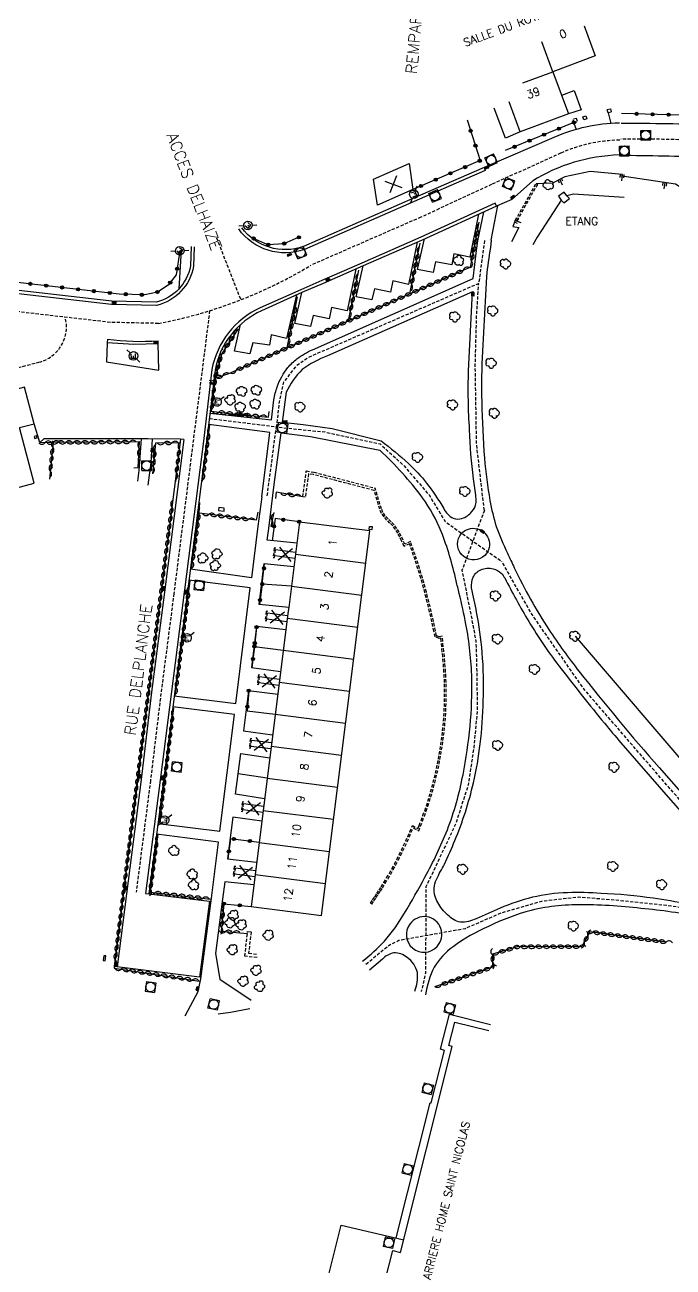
# Model space of a CAD drawing. Header units: millimetres. Extents: x 126000 to 127000, y 153000 to 154000.
# Drawn here: x 126110.8 to 126212, y 153495.6 to 153689.6 of the extents above; entities that cross this region are included whole.
import ezdxf
from ezdxf.enums import TextEntityAlignment as Align

# ---------------------------------------------------------------- set-up
doc = ezdxf.new("R2010")
doc.units = ezdxf.units.MM
doc.linetypes.add('DASHED', pattern=[0.75, 0.5, -0.25])
doc.layers.get('0').update_dxf_attribs({"linetype": 'CONTINUOUS'})
for name, color, linetype in [('W0001', 6, 'DASHED'), ('W0008', 7, 'CONTINUOUS'), ('W0100', 7, 'CONTINUOUS'), ('W0112', 1, 'DASHED'), ('W0211', 2, 'CONTINUOUS'), ('W0300', 7, 'CONTINUOUS'), ('W0302', 3, 'CONTINUOUS'), ('W0310', 3, 'CONTINUOUS'), ('W0322', 7, 'CONTINUOUS'), ('W0330', 7, 'CONTINUOUS'), ('W0334', 7, 'CONTINUOUS'), ('W0400', 7, 'CONTINUOUS'), ('W0420', 7, 'CONTINUOUS'), ('W0471', 7, 'CONTINUOUS'), ('W0984', 7, 'CONTINUOUS'), ('W0989', 7, 'CONTINUOUS'), ('W0991', 7, 'CONTINUOUS'), ('W1102', 7, 'CONTINUOUS')]:
    doc.layers.add(name, color=color, linetype=linetype)
doc.styles.get("Standard").update_dxf_attribs({"font": 'romans.shx', "width": 0.85})

# ---------------------------------------------------------------- blocks, each defined once
blk = doc.blocks.new('t310o')
at = {"color": 0, "linetype": 'Continuous'}
for centre, start, end in [((-0.5, 0.38), 216.8699, 323.1304), ((0.5, -0.37), 36.8699, 143.1303)]:
    blk.add_arc(centre, 0.625, start, end, dxfattribs=at)
blk = doc.blocks.new('t322o')
at = {"color": 0, "linetype": 'Continuous'}
for radius in [0.25, 0.15]:
    blk.add_circle((0, 0), radius, dxfattribs=at)
blk = doc.blocks.new('T420')
for p, q in [((0.75, 0.75), (-0.75, 0.75)), ((-0.75, 0.75), (-0.75, -0.75)), ((0.75, 0.75), (0.75, -0.75)), ((0.75, -0.75), (-0.75, -0.75))]:
    blk.add_line(p, q)
blk.add_ellipse((0, 0), major_axis=(-0.53, 0.53), ratio=1, start_param=3.926991, end_param=10.210176)
blk = doc.blocks.new('t211o')
at = {"color": 0, "linetype": 'Continuous'}
for p, q in [((-0.29, 0.5), (-0.29, 0)), ((0, 1), (0, 0)), ((0.29, 0.5), (0.29, 0))]:
    blk.add_line(p, q, dxfattribs=at)
blk = doc.blocks.new('t991o')
at = {"color": 0, "linetype": 'Continuous'}
for p, q in [((-1, 1), (1, -1)), ((-1, -1), (1, 1))]:
    blk.add_line(p, q, dxfattribs=at)
blk = doc.blocks.new('T300')
for p, q in [((-0.8, 0.51), (-0.86, 0.34)), ((-0.86, 0.34), (-0.86, 0.17)), ((-0.86, 0.17), (-0.74, 0.06)), ((-0.69, 0.63), (-0.8, 0.51)), ((-0.8, -0.06), (-0.74, 0.06)), ((-0.74, 0.06), (-0.69, 0.11)), ((-0.57, 0.69), (-0.69, 0.63)), ((-0.46, 0.69), (-0.57, 0.69)), ((-0.29, 0.63), (-0.46, 0.69)), ((-0.29, 0.63), (-0.17, 0.74)), ((-0.23, 0.57), (-0.29, 0.63)), ((-0.17, 0.74), (-0.06, 0.8)), ((-0.06, 0.8), (0.06, 0.8)), ((0.06, 0.8), (0.23, 0.74)), ((0.23, 0.74), (0.34, 0.63)), ((0.34, 0.63), (0.4, 0.51)), ((0.46, 0.46), (0.34, 0.46)), ((0.4, 0.51), (0.4, 0.46)), ((0.57, 0.4), (0.46, 0.46)), ((0.57, 0.4), (0.69, 0.29)), ((0.69, 0.29), (0.74, 0.17)), ((0.74, 0.06), (0.69, -0.17)), ((0.74, 0.17), (0.74, 0.06)), ((-0.8, -0.17), (-0.8, -0.06)), ((-0.8, -0.23), (-0.8, -0.17)), ((-0.74, -0.34), (-0.8, -0.23)), ((-0.69, -0.4), (-0.74, -0.34)), ((-0.51, -0.46), (-0.69, -0.4)), ((-0.4, -0.46), (-0.51, -0.46)), ((-0.4, -0.46), (-0.34, -0.46)), ((-0.34, -0.46), (-0.34, -0.4)), ((-0.34, -0.51), (-0.34, -0.46)), ((-0.29, -0.63), (-0.34, -0.51)), ((-0.17, -0.74), (-0.29, -0.63)), ((-0.06, -0.8), (-0.17, -0.74)), ((0.06, -0.8), (-0.06, -0.8)), ((0.17, -0.74), (0.06, -0.8)), ((0.23, -0.69), (0.17, -0.74)), ((0.29, -0.46), (0.23, -0.46)), ((0.29, -0.63), (0.23, -0.69)), ((0.46, -0.4), (0.29, -0.46)), ((0.34, -0.51), (0.29, -0.63)), ((0.34, -0.51), (0.34, -0.46)), ((0.57, -0.34), (0.46, -0.4)), ((0.63, -0.29), (0.57, -0.34)), ((0.69, -0.17), (0.63, -0.29))]:
    blk.add_line(p, q)
blk = doc.blocks.new('T400')
for p, q in [((-0.15, 0.3), (0.15, 0.3)), ((-0.15, -0.25), (-0.15, 0.3)), ((-0.15, 0.15), (0.15, 0.15)), ((-0.15, 0), (0.15, 0)), ((0.15, 0.3), (0.15, -0.25)), ((-0.15, -0.15), (0.15, -0.15)), ((-0.15, -0.25), (-0.15, -0.3)), ((-0.15, -0.3), (0.15, -0.3)), ((0.15, -0.3), (0.15, -0.25))]:
    blk.add_line(p, q)
blk = doc.blocks.new('T471')
for p, q in [((-0.333334, 0.333334), (-0.333334, -0.333334)), ((-0.333334, 0.333334), (0.333334, 0.333334)), ((-0.333334, 0), (0, 0)), ((0.500001, 0.500001), (1.000002, 1.000002)), ((-0.500001, -0.500001), (-1.000002, -1.000002)), ((-0.333334, -0.333334), (0.333334, -0.333334))]:
    blk.add_line(p, q)
blk.add_ellipse((0, 0), major_axis=(0.471405, 0.471405), ratio=1, start_param=5.4977871438, end_param=11.780972451)

msp = doc.modelspace()

# ---------------------------------------------------------------- linework, layer by layer
at = {"layer": 'W0001'}
msp.add_line((126140.7, 153656.35), (126144.48, 153646.66), dxfattribs=at)
for points in [[(126203.7, 153671.62, 0.099377), (126194.46, 153669.58), (126183.68, 153664.68), (126172.64, 153659.58), (126155.44, 153652.06, -0.089757), (126131.62, 153642.98), (126124.12, 153643.14), (126098.05, 153646.13), (126072.56, 153648.97), (126058.55, 153650.44), (126042.75, 153651.62), (126025.49, 153652.81), (126013.64, 153653.58), (126000, 153654.48)], [(126203.85, 153671.76, -0.024764), (126230.14, 153670.68, 0.090823)], [(126072.99, 153626.45), (126087.15, 153630.38), (126112.96, 153636.92, 0.419831), (126117.06, 153643.95, 0.534026)]]:
    msp.add_lwpolyline(points, format="xyb", dxfattribs=at)
at = {"layer": 'W0001', "flags": 128}
for points in [[(126182.56, 153655.92), (126181.66, 153649.21), (126155.19, 153637.73), (126153.12, 153636.31), (126151.15, 153633.79), (126150.49, 153630.73), (126150.05, 153626.79), (126139.58, 153628.08)], [(126182.54, 153613.78), (126181.33, 153624.06), (126181.12, 153636.31), (126181.33, 153644.07), (126181.66, 153649.21)], [(126148.63, 153616.07), (126150.05, 153626.79), (126157.6, 153626.03), (126166.24, 153624.17), (126169.96, 153620.78), (126173.9, 153616.18), (126176.41, 153612.03), (126185.27, 153605.79)], [(126182.54, 153613.78), (126179.04, 153604.37), (126180.46, 153597.37), (126181.22, 153593.32), (126181.33, 153589.5), (126181.44, 153582.61), (126180.9, 153576.81), (126180.02, 153570.9), (126178.05, 153564.78), (126173.41, 153554.95), (126173.35, 153541.48), (126172.69, 153538.64)], [(126164.05, 153542.9), (126167.66, 153545.86), (126169.19, 153546.62), (126179.58, 153548.48), (126185.16, 153550.89), (126191.51, 153552.75), (126197.3, 153553.4), (126203.75, 153552.86), (126211.96, 153551.98), (126219.39, 153550.56), (126227.16, 153547.39), (126230, 153546.51), (126229.68, 153549.69), (126211.3, 153570.58), (126198.07, 153585.89), (126189.86, 153597.7), (126185.27, 153605.79)]]:
    msp.add_lwpolyline(points, dxfattribs=at)
at = {"layer": 'W0001'}
msp.add_lwpolyline([(126139.63, 153644.96), (126134.04, 153600.79), (126132.02, 153585.18), (126130.38, 153571.55), (126128.15, 153554.12)], dxfattribs=at)
at = {"layer": 'W0008'}
for points in [[(126203.92, 153674.24, -0.013387), (126218.28, 153673.98, 0.09403), (126223.31, 153674.49, 0.225667), (126226.78, 153676.89), (126227.59, 153683.52)], [(126203.65, 153674.28, 0.099259), (126193.4, 153672.02), (126182.49, 153667.33), (126182.69, 153666.87), (126171.58, 153662.01), (126154.45, 153654.52, -0.335479), (126144.17, 153657.74, -0.371255)], [(126203.6, 153669.29, 0.132324), (126190.04, 153665.21), (126186.81, 153662.36), (126184.45, 153661.29), (126184.24, 153661.74), (126172.62, 153656.47), (126163.41, 153652.41), (126157.14, 153649.68), (126153.85, 153648.25), (126147.54, 153645.42, 0.246341), (126139.98, 153635.77), (126138.66, 153624.56), (126131.91, 153571.61), (126129.62, 153553.94)], [(126203.78, 153669.26, -0.007243), (126217.33, 153668.97, -0.098052), (126222.37, 153668.2, -0.137299), (126225.06, 153665.61, -0.106778), (126225.06, 153661.95, 0.049428), (126223.46, 153636.94, 0.047514), (126225.84, 153624.85, 0.049768), (126231.03, 153612.25, 0.046174), (126239.31, 153599.48, 0.004543), (126243.05, 153595.17, 0.010305)], [(126137.22, 153654.96), (126137.13, 153651.92, -0.296969), (126131.34, 153645.79), (126124.31, 153645.94), (126098.37, 153648.92), (126072.86, 153651.76), (126058.73, 153653.24), (126058.75, 153653.44), (126057.73, 153653.55), (126042.99, 153654.76), (126025.7, 153655.95), (126013.84, 153656.71), (126000, 153657.63)], [(126123.69, 153640.51, 0.048845), (126131.56, 153640.27, 0.048845)]]:
    msp.add_lwpolyline(points, format="xyb", dxfattribs=at)
at = {"layer": 'W0008', "flags": 128}
for points in [[(126139.68, 153628.95), (126149.28, 153627.93), (126149.68, 153631.02, -0.0541), (126150.2, 153633.09, -0.087), (126151.85, 153636.08, -0.0539), (126153.27, 153637.44, -0.0611), (126155.68, 153638.87), (126180.81, 153650.02), (126181.34, 153654.38), (126181.53, 153655.89)], [(126183.59, 153655.96), (126183.49, 153654.85, 0.0079), (126182.86, 153650.3), (126182.23, 153638.67, 0.0186), (126182.14, 153630.71, 0.0163), (126182.57, 153621.94, 0.0236), (126183.42, 153615.3, 0.0349), (126184.41, 153611.26, 0.0288), (126186.15, 153607.09, 0.0036), (126187.22, 153604.81, 0.0328), (126192.62, 153595.14, 0.0196), (126197.32, 153588.65, 0.0152), (126209.87, 153573.59), (126228.38, 153552.5), (126243.49, 153535.33), (126244.71, 153533.91), (126262.31, 153514.51), (126275.02, 153502.12), (126281.82, 153494.81)], [(126166.42, 153624.64, -0.0205), (126170.68, 153621.09, -0.039), (126173.52, 153618.05, -0.0274), (126176.2, 153614.07, 0.1551), (126177.68, 153612.54, 0.1546), (126179.04, 153612.51, 0.1534), (126180.59, 153613.58, 0.1437), (126181.27, 153615, 0.0618), (126181.19, 153616.16), (126180.83, 153618.72, -0.0214), (126180.24, 153626.35, -0.0248), (126180.07, 153635.58), (126180.67, 153647.9), (126158.06, 153637.92, 0.0735), (126154.1, 153635.78, 0.0872), (126151.58, 153632.22)], [(126163.51, 153543.35, 0.0331), (126166.93, 153546.48, 0.0478), (126170.07, 153550.84, 0.015), (126173.26, 153556.49, 0.0292), (126176.77, 153563.87, 0.0438), (126179.21, 153572.47, 0.0258), (126180.3, 153580.07, 0.0302), (126180.59, 153587.56, 0.0393), (126179.67, 153595.98, 0.0129), (126178.61, 153600.8, 0.0012), (126178.14, 153602.75, 0.0383), (126175.8, 153610.49, 0.0543), (126172.9, 153615.74, 0.0448), (126166.23, 153623.16)], [(126178.71, 153609.81, -1.112), (126182.62, 153606.74)], [(126182.62, 153606.74, -0.8777), (126178.71, 153609.81)], [(126219.69, 153551.16, 0.0179), (126208.92, 153553.19, 0.0209), (126200.78, 153553.95, 0.0233), (126195.53, 153554.04, 0.0489), (126190.06, 153553.33, 0.0391), (126184.99, 153551.62, 0.0078), (126181.25, 153549.99, -0.1308), (126178.81, 153549.44, -0.1419), (126176.81, 153550.58, -0.0862), (126175.27, 153552.51, -0.1426), (126174.69, 153554.76, -0.0788), (126175.07, 153556.11, -0.0315), (126176.33, 153558.51, 0.0078), (126177.94, 153562.2, 0.0402), (126180.84, 153571.21, 0.0271), (126181.9, 153577.32, 0.023), (126182.38, 153584.01, 0.0276), (126182.21, 153591.58, 0.0262), (126181.34, 153597.88, 0.0073), (126180.55, 153601.65, -0.1094), (126180.77, 153603.32, -0.1706), (126181.97, 153604.47, -0.1734), (126183.93, 153604.66, -0.1387), (126185.19, 153603.96, -0.0514), (126185.73, 153603.22, 0.0148), (126189.47, 153596.41, 0.0263), (126194.52, 153589.03, 0.0093), (126201.3, 153580.55, 0.0077), (126203.88, 153577.46), (126211.24, 153568.99), (126228.26, 153549.64, -0.2432)], [(126241.76, 153534.33, 0.036), (126234.68, 153541.28, 0.0518), (126226.78, 153546.28, 0.0532), (126217.67, 153549.88, 0.0368), (126208.22, 153551.46, 0.0263), (126198.36, 153552.17, 0.0636), (126189.87, 153551.29, 0.0472), (126183.2, 153548.78, 0.0538), (126177.66, 153545.6, 0.1012), (126174.7, 153542.41, 0.0775), (126173.36, 153538.1)], [(126175.15, 153545.66, 1.0738), (126170.92, 153549.16)], [(126170.92, 153549.16, 0.9635), (126175.15, 153545.66)], [(126171.67, 153538.66, 0.1197), (126172.1, 153541.56, 0.1816), (126170.47, 153543.93, 0.19), (126168.39, 153544.66, 0.1413), (126166.63, 153543.69), (126164.61, 153541.94)]]:
    msp.add_lwpolyline(points, format="xyb", dxfattribs=at)
msp.add_lwpolyline([(126147.78, 153615.89), (126149.03, 153625.95), (126139.48, 153627.21)], dxfattribs=at)
at = {"layer": 'W0008'}
for points in [[(126135.59, 153624.84), (126132.57, 153600.99), (126130.54, 153585.36), (126128.91, 153571.74), (126126.62, 153553.87), (126125.19, 153542.48)], [(126158.11, 153493.77), (126160.19, 153502.13), (126169.95, 153499.83)]]:
    msp.add_lwpolyline(points, dxfattribs=at)
at = {"layer": 'W0100'}
for points in [[(126198.12, 153689.45), (126199.86, 153684.76), (126193.25, 153682.3), (126191.51, 153686.99)], [(126188.56, 153680.56), (126193.25, 153682.3), (126195.7, 153675.7), (126188.14, 153672.89), (126186.4, 153677.58)], [(126152.94, 153606.26), (126149.8, 153606.66)], [(126153.06, 153607.2), (126149.92, 153607.61)], [(126151.69, 153596.38), (126148.55, 153596.78)], [(126151.81, 153597.32), (126148.67, 153597.73)], [(126150.44, 153586.42), (126147.31, 153586.83)], [(126150.56, 153587.37), (126147.43, 153587.78)], [(126149.31, 153577.45), (126146.18, 153577.85)], [(126149.19, 153576.5), (126146.06, 153576.9)], [(126148.07, 153567.54), (126144.94, 153567.95)], [(126147.95, 153566.6), (126144.81, 153567)], [(126146.8, 153557.46), (126143.67, 153557.86)], [(126146.68, 153556.51), (126143.55, 153556.92)], [(126215.59, 153468.55), (126212.33, 153464.76), (126204.21, 153471.75), (126176.46, 153478.72), (126176.26, 153477.95), (126165.18, 153480.73), (126168.33, 153493.37), (126167.11, 153493.67), (126168.24, 153498.16), (126169.45, 153497.86), (126177.49, 153530.04), (126177.01, 153530.16), (126177.93, 153533.83), (126183.26, 153532.5)]]:
    msp.add_lwpolyline(points, dxfattribs=at)
for points in [[(126170.8, 153667.97), (126171.39, 153663.9), (126165.83, 153661.44), (126165.23, 153665.51)], [(126091.37, 153612.46), (126112.23, 153618.03), (126109.92, 153626.7), (126112.2, 153627.31), (126110.68, 153633.01), (126085.24, 153626.21), (126086.77, 153620.51), (126089.06, 153621.12)], [(126164.65, 153610.56), (126153.66, 153611.95), (126151.98, 153598.59), (126151.9, 153598.02), (126146.1, 153551.89), (126157.09, 153550.5)]]:
    msp.add_lwpolyline(points, close=True, dxfattribs=at)
at = {"layer": 'W0112'}
for p, q in [((126166.21, 153613.94), (126165.34, 153616.88)), ((126166.45, 153614.01), (126165.49, 153617.25)), ((126166.49, 153613.31), (126166.21, 153613.94)), ((126166.7, 153613.43), (126166.45, 153614.01)), ((126166.88, 153612.76), (126166.49, 153613.31)), ((126167.07, 153612.92), (126166.7, 153613.43)), ((126167.33, 153612.27), (126166.88, 153612.76)), ((126167.51, 153612.44), (126167.07, 153612.92)), ((126167.8, 153611.8), (126167.33, 153612.27)), ((126167.98, 153611.98), (126167.51, 153612.44)), ((126168.43, 153611.5), (126167.98, 153611.98)), ((126168.24, 153611.34), (126167.8, 153611.8)), ((126168.65, 153610.8), (126168.24, 153611.34)), ((126168.85, 153610.95), (126168.43, 153611.5)), ((126169.01, 153610.23), (126168.65, 153610.8)), ((126169.22, 153610.36), (126168.85, 153610.95)), ((126169.32, 153609.63), (126169.01, 153610.23)), ((126169.55, 153609.75), (126169.22, 153610.36)), ((126169.61, 153609.01), (126169.32, 153609.63)), ((126169.84, 153609.11), (126169.55, 153609.75)), ((126170, 153608.14), (126169.61, 153609.01)), ((126170.12, 153608.48), (126169.84, 153609.11)), ((126170.84, 153608.55), (126170, 153608.14)), ((126170.99, 153608.9), (126170.12, 153608.48)), ((126170.99, 153608.13), (126170.84, 153608.55)), ((126171.23, 153608.21), (126170.99, 153608.9)), ((126171.24, 153607.43), (126170.99, 153608.13)), ((126171.47, 153607.52), (126171.23, 153608.21)), ((126171.48, 153606.74), (126171.24, 153607.43)), ((126171.71, 153606.82), (126171.47, 153607.52)), ((126171.71, 153606.05), (126171.48, 153606.74)), ((126171.95, 153606.13), (126171.71, 153606.82)), ((126171.94, 153605.36), (126171.71, 153606.05)), ((126172.17, 153604.66), (126171.94, 153605.36)), ((126172.18, 153605.44), (126171.95, 153606.13)), ((126172.4, 153603.92), (126172.17, 153604.66)), ((126172.41, 153604.74), (126172.18, 153605.44)), ((126172.64, 153603.99), (126172.41, 153604.74)), ((126172.62, 153603.17), (126172.4, 153603.92)), ((126172.84, 153602.43), (126172.62, 153603.17)), ((126172.86, 153603.24), (126172.64, 153603.99)), ((126173.04, 153601.67), (126172.84, 153602.43)), ((126173.08, 153602.49), (126172.86, 153603.24)), ((126173.29, 153601.74), (126173.08, 153602.49)), ((126173.25, 153600.92), (126173.04, 153601.67)), ((126173.44, 153600.17), (126173.25, 153600.92)), ((126173.49, 153600.98), (126173.29, 153601.74)), ((126173.68, 153600.23), (126173.49, 153600.98)), ((126173.63, 153599.41), (126173.44, 153600.17)), ((126173.81, 153598.65), (126173.63, 153599.41)), ((126173.87, 153599.47), (126173.68, 153600.23)), ((126173.99, 153597.9), (126173.81, 153598.65)), ((126174.06, 153598.71), (126173.87, 153599.47)), ((126174.23, 153597.96), (126174.06, 153598.71)), ((126174.17, 153597.15), (126173.99, 153597.9)), ((126174.34, 153596.4), (126174.17, 153597.15)), ((126174.41, 153597.21), (126174.23, 153597.96)), ((126174.58, 153596.45), (126174.41, 153597.21)), ((126174.75, 153595.7), (126174.58, 153596.45)), ((126174.5, 153595.65), (126174.34, 153596.4)), ((126174.67, 153594.89), (126174.5, 153595.65)), ((126174.87, 153594.01), (126174.67, 153594.89)), ((126174.92, 153594.95), (126174.75, 153595.7)), ((126175.08, 153594.19), (126174.92, 153594.95)), ((126175.48, 153593.77), (126174.87, 153594.01)), ((126175.5, 153594.03), (126175.08, 153594.19)), ((126175.73, 153593.82), (126175.48, 153593.77)), ((126175.95, 153594.13), (126175.5, 153594.03)), ((126175.79, 153593.3), (126175.73, 153593.82)), ((126175.88, 153592.5), (126175.79, 153593.3)), ((126176.04, 153593.33), (126175.95, 153594.13)), ((126176.12, 153592.53), (126176.04, 153593.33)), ((126175.96, 153591.7), (126175.88, 153592.5)), ((126176.04, 153590.9), (126175.96, 153591.7)), ((126176.11, 153590.1), (126176.04, 153590.9)), ((126176.21, 153591.73), (126176.12, 153592.53)), ((126176.29, 153590.93), (126176.21, 153591.73)), ((126176.36, 153590.13), (126176.29, 153590.93)), ((126176.18, 153589.31), (126176.11, 153590.1)), ((126176.23, 153588.51), (126176.18, 153589.31)), ((126176.43, 153589.33), (126176.36, 153590.13)), ((126176.48, 153588.52), (126176.43, 153589.33)), ((126176.28, 153587.71), (126176.23, 153588.51)), ((126176.31, 153586.91), (126176.28, 153587.71)), ((126176.34, 153586.16), (126176.31, 153586.91)), ((126176.53, 153587.72), (126176.48, 153588.52)), ((126176.56, 153586.92), (126176.53, 153587.72)), ((126176.59, 153586.16), (126176.56, 153586.92)), ((126176.34, 153585.4), (126176.34, 153586.16)), ((126176.34, 153584.64), (126176.34, 153585.4)), ((126176.59, 153585.4), (126176.59, 153586.16)), ((126176.59, 153584.64), (126176.59, 153585.4)), ((126176.27, 153582.37), (126176.3, 153583.13)), ((126176.3, 153583.13), (126176.33, 153583.88)), ((126176.33, 153583.88), (126176.34, 153584.64)), ((126176.52, 153582.36), (126176.55, 153583.12)), ((126176.55, 153583.12), (126176.58, 153583.88)), ((126176.58, 153583.88), (126176.59, 153584.64)), ((126176.16, 153580.86), (126176.22, 153581.61)), ((126176.22, 153581.61), (126176.27, 153582.37)), ((126176.41, 153580.84), (126176.47, 153581.6)), ((126176.47, 153581.6), (126176.52, 153582.36)), ((126175.93, 153578.62), (126176.02, 153579.36)), ((126176.02, 153579.36), (126176.1, 153580.1)), ((126176.1, 153580.1), (126176.16, 153580.86)), ((126176.18, 153578.59), (126176.27, 153579.33)), ((126176.27, 153579.33), (126176.35, 153580.08)), ((126176.35, 153580.08), (126176.41, 153580.84)), ((126175.62, 153576.4), (126175.73, 153577.13)), ((126175.73, 153577.13), (126175.84, 153577.87)), ((126175.84, 153577.87), (126175.93, 153578.62)), ((126175.86, 153576.36), (126175.98, 153577.1)), ((126175.98, 153577.1), (126176.08, 153577.84)), ((126176.08, 153577.84), (126176.18, 153578.59)), ((126175.36, 153574.92), (126175.49, 153575.66)), ((126175.49, 153575.66), (126175.62, 153576.4)), ((126175.6, 153574.88), (126175.74, 153575.62)), ((126175.74, 153575.62), (126175.86, 153576.36)), ((126174.9, 153572.72), (126175.06, 153573.46)), ((126175.06, 153573.46), (126175.21, 153574.19)), ((126175.14, 153572.66), (126175.31, 153573.4)), ((126175.21, 153574.19), (126175.36, 153574.92)), ((126175.31, 153573.4), (126175.46, 153574.14)), ((126175.46, 153574.14), (126175.6, 153574.88)), ((126174.35, 153570.52), (126174.54, 153571.25)), ((126174.54, 153571.25), (126174.73, 153571.98)), ((126174.73, 153571.98), (126174.9, 153572.72)), ((126174.79, 153571.19), (126174.97, 153571.93)), ((126174.97, 153571.93), (126175.14, 153572.66)), ((126173.94, 153569.07), (126174.15, 153569.8)), ((126174.15, 153569.8), (126174.35, 153570.52)), ((126174.18, 153569), (126174.39, 153569.73)), ((126174.39, 153569.73), (126174.59, 153570.46)), ((126174.59, 153570.46), (126174.79, 153571.19)), ((126173.22, 153566.86), (126173.48, 153567.64)), ((126173.45, 153566.78), (126173.72, 153567.56)), ((126173.48, 153567.64), (126173.72, 153568.35)), ((126173.72, 153568.35), (126173.94, 153569.07)), ((126173.72, 153567.56), (126173.95, 153568.28)), ((126173.95, 153568.28), (126174.18, 153569)), ((126172.65, 153565.32), (126172.94, 153566.09)), ((126172.89, 153565.23), (126173.17, 153566)), ((126172.94, 153566.09), (126173.22, 153566.86)), ((126173.17, 153566), (126173.45, 153566.78)), ((126170.57, 153562.85), (126170.89, 153563.58)), ((126170.8, 153562.75), (126171.12, 153563.48)), ((126170.89, 153563.58), (126171.32, 153564.57)), ((126171.12, 153563.48), (126171.44, 153564.2)), ((126171.32, 153564.57), (126172.17, 153564.06)), ((126171.44, 153564.2), (126172.3, 153563.69)), ((126172.17, 153564.06), (126172.36, 153564.55)), ((126172.3, 153563.69), (126172.59, 153564.46)), ((126172.36, 153564.55), (126172.65, 153565.32)), ((126172.59, 153564.46), (126172.89, 153565.23)), ((126169.92, 153561.41), (126170.25, 153562.13)), ((126170.15, 153561.3), (126170.48, 153562.02)), ((126170.25, 153562.13), (126170.57, 153562.85)), ((126170.48, 153562.02), (126170.8, 153562.75)), ((126168.87, 153559.24), (126169.24, 153559.98)), ((126169.09, 153559.13), (126169.46, 153559.87)), ((126169.24, 153559.98), (126169.58, 153560.69)), ((126169.46, 153559.87), (126169.81, 153560.58)), ((126169.58, 153560.69), (126169.92, 153561.41)), ((126169.81, 153560.58), (126170.15, 153561.3)), ((126167.7, 153557.07), (126168.1, 153557.79)), ((126167.91, 153556.94), (126168.32, 153557.66)), ((126168.1, 153557.79), (126168.49, 153558.51)), ((126168.32, 153557.66), (126168.71, 153558.39)), ((126168.49, 153558.51), (126168.87, 153559.24)), ((126168.71, 153558.39), (126169.09, 153559.13)), ((126166.86, 153555.65), (126167.28, 153556.36)), ((126167.07, 153555.52), (126167.5, 153556.23)), ((126167.28, 153556.36), (126167.7, 153557.07)), ((126167.5, 153556.23), (126167.91, 153556.94)), ((126165.43, 153553.43), (126165.76, 153553.93)), ((126165.63, 153553.29), (126165.97, 153553.8)), ((126165.76, 153553.93), (126166.09, 153554.44)), ((126165.97, 153553.8), (126166.3, 153554.31)), ((126166.09, 153554.44), (126166.42, 153554.95)), ((126166.3, 153554.31), (126166.63, 153554.82)), ((126166.42, 153554.95), (126166.86, 153555.65)), ((126166.63, 153554.82), (126167.07, 153555.52)), ((126164.75, 153552.42), (126165.09, 153552.92)), ((126164.96, 153552.28), (126164.75, 153552.42)), ((126164.96, 153552.28), (126165.3, 153552.79)), ((126165.09, 153552.92), (126165.43, 153553.43)), ((126165.3, 153552.79), (126165.63, 153553.29))]:
    msp.add_line(p, q, dxfattribs=at)
for points in [[(126201.72, 153676.37), (126202.24, 153676.5), (126202.37, 153675.99), (126201.86, 153675.85)], [(126196.52, 153674.36), (126197.07, 153674.51), (126196.93, 153675), (126196.38, 153674.84)], [(126197.94, 153675.27), (126198.42, 153675.4), (126198.55, 153674.92), (126198.07, 153674.79)], [(126187.38, 153659.07), (126190.62, 153664.8), (126190.82, 153664.69), (126187.58, 153658.96)], [(126112.34, 153624.99), (126112.66, 153625.09), (126112.57, 153625.41), (126112.24, 153625.31)], [(126149.76, 153606.41), (126149.95, 153607.86), (126149.73, 153607.89), (126149.54, 153606.43)], [(126148.51, 153596.52), (126148.7, 153597.98), (126148.48, 153598.01), (126148.29, 153596.55)], [(126147.27, 153586.57), (126147.47, 153588.03), (126147.24, 153588.06), (126147.05, 153586.6)], [(126146.02, 153576.65), (126146.21, 153578.11), (126145.99, 153578.14), (126145.8, 153576.68)], [(126144.78, 153566.74), (126144.97, 153568.2), (126144.74, 153568.23), (126144.55, 153566.77)], [(126143.51, 153556.66), (126143.7, 153558.12), (126143.48, 153558.15), (126143.29, 153556.69)]]:
    msp.add_lwpolyline(points, close=True, dxfattribs=at)
for points in [[(126165.34, 153616.88), (126155.84, 153619.36), (126155.07, 153619.48), (126154.57, 153615.85), (126154.18, 153615.9), (126154.73, 153619.93), (126155.92, 153619.75), (126165.49, 153617.25)], [(126153.66, 153611.95), (126153.64, 153611.55)], [(126147.04, 153543.91), (126145.12, 153544.13), (126145.56, 153547.99), (126146.1, 153547.93), (126145.72, 153544.61), (126147.1, 153544.45)]]:
    msp.add_lwpolyline(points, dxfattribs=at)
at = {"layer": 'W0211'}
for points in [[(126204.1, 153666.26), (126199.09, 153666.73), (126195.1, 153665.9), (126193.17, 153664.91), (126190.62, 153664.8)], [(126245.49, 153589.11), (126242.83, 153592.42), (126237.19, 153598.89), (126232.4, 153605.57), (126228.57, 153612.08), (126224.97, 153620.62), (126223.03, 153626.89), (126221.68, 153633.71), (126220.86, 153646.37), (126220.15, 153654.42), (126218.55, 153660.67), (126212.41, 153664.72), (126203.69, 153666.02)], [(126204.39, 153662.64), (126196.49, 153663.15), (126195.44, 153662.92)], [(126194.53, 153662.24), (126190.78, 153656.46), (126190.11, 153655.28)], [(126187.38, 153659.07), (126186.99, 153658.13), (126187.92, 153657.94), (126186.77, 153655.74)]]:
    msp.add_lwpolyline(points, dxfattribs=at)
at = {"layer": 'W0302'}
msp.add_line((126196.72, 153594.1), (126238.53, 153545.29), dxfattribs=at)
at = {"layer": 'W0310'}
msp.add_line((126115.17, 153624.38), (126114.6, 153618.66), dxfattribs=at)
for points in [[(126140.5, 153634.43), (126142.65, 153635.16), (126179.59, 153651.44), (126180.37, 153651.77), (126181.73, 153658.82)], [(126170.89, 153647.6), (126172.51, 153655.54)], [(126161.32, 153643.39), (126162.94, 153651.31)], [(126151.74, 153639.16), (126153.37, 153647.15)], [(126144.1, 153642.15), (126141.49, 153638.2), (126140.5, 153634.43), (126139.89, 153629.25), (126145.22, 153628.61)], [(126143.81, 153628.81), (126148.81, 153628.33), (126148.91, 153629.22)], [(126138.52, 153618.32), (126139.68, 153627.15)], [(126115.17, 153624.38), (126113.21, 153624.34)], [(126127.78, 153620.41), (126128.48, 153620.47), (126128.67, 153624.48), (126115.17, 153624.38)], [(126134.96, 153624.34), (126131.19, 153624.28), (126130.7, 153619.46)], [(126135.02, 153624.59), (126134.28, 153618.21)], [(126154.18, 153615.9), (126150.02, 153616.61), (126149.93, 153615.65)], [(126133.87, 153615.54), (126128.42, 153572.44), (126124.7, 153542.26), (126138, 153540.25)], [(126147.16, 153613.51), (126146.89, 153612.23), (126138, 153613.34), (126138.1, 153614.98)], [(126136.81, 153604.56), (126138, 153613.34)], [(126149.63, 153613.42), (126149.21, 153611.33)], [(126134.25, 153584.83), (126136.57, 153602.76)], [(126133.99, 153582.91), (126131.76, 153564.94)], [(126131.53, 153563.18), (126130.31, 153554.12), (126139.74, 153553.05)], [(126141.86, 153552.33), (126141.41, 153548.05), (126145.52, 153547.67)]]:
    msp.add_lwpolyline(points, dxfattribs=at)
at = {"layer": 'W0310', "flags": 128}
msp.add_lwpolyline([(126211.01, 153546.33), (126199.04, 153547.94), (126197.78, 153545.64), (126187.68, 153545.59), (126183.8, 153544.44), (126183.84, 153542.4), (126174.73, 153539.33)], dxfattribs=at)
at = {"layer": 'W0322'}
for points in [[(126226, 153683.71), (126225.76, 153681.45), (126225.38, 153679.41), (126224.35, 153677.6), (126222.66, 153676.43), (126220.72, 153675.59), (126218.8, 153675.38), (126203.96, 153675.79)], [(126179.87, 153674.79), (126181.89, 153668.42), (126171.39, 153663.9)], [(126196.52, 153674.36), (126185.78, 153669.97)], [(126153.58, 153656.43), (126151.21, 153655.41), (126148.7, 153655.28), (126146.36, 153656.31)], [(126134.99, 153654.34), (126134.4, 153650.56), (126133.16, 153648.95), (126131.46, 153647.88), (126129.49, 153647.44), (126127.52, 153647.51), (126125.49, 153647.57), (126074.22, 153653.45)], [(126153.62, 153612), (126149.86, 153612.48), (126149.38, 153609.02)], [(126147.85, 153602.26), (126148.2, 153605.45)], [(126147.82, 153602.26), (126147.4, 153599.09)], [(126146.96, 153595.53), (126146.62, 153592.52), (126146.23, 153589.21)], [(126146.62, 153592.52), (126151.13, 153591.94)], [(126145.73, 153585.6), (126145.47, 153582.48)], [(126147.36, 153561.91), (126142.91, 153562.47), (126142.48, 153559.32)], [(126141.86, 153552.33), (126146.1, 153551.89)]]:
    msp.add_lwpolyline(points, dxfattribs=at)
at = {"layer": 'W0330'}
for points in [[(126152.4, 153601.94), (126147.85, 153602.26)], [(126145.47, 153582.48), (126149.88, 153581.93)], [(126148.62, 153571.92), (126144.09, 153572.63)]]:
    msp.add_lwpolyline(points, dxfattribs=at)
at = {"layer": 'W0334'}
for p, q in [((126123.69, 153640.51), (126123.64, 153639.93)), ((126131.59, 153639.79), (126131.56, 153640.27))]:
    msp.add_line(p, q, dxfattribs=at)
for points in [[(126194.62, 153678.62), (126196.59, 153679.36), (126197.69, 153676.35), (126195.7, 153675.7)], [(126188.14, 153672.89), (126185.82, 153671.9), (126184.08, 153676.59)], [(126196.53, 153674.27), (126196.89, 153673.27)], [(126201.86, 153675.85), (126202.32, 153674.22)], [(126183.59, 153655.96), (126184.67, 153661.39)], [(126181.65, 153660.02), (126180.25, 153653.32), (126177.79, 153653.86), (126177.46, 153652.11), (126174.93, 153652.61), (126174.53, 153650.91), (126172.1, 153651.38), (126173.18, 153656.17)], [(126181.53, 153655.89), (126182.45, 153660.38)], [(126172.05, 153655.67), (126170.68, 153649.08), (126168.22, 153649.63), (126167.89, 153647.88), (126165.36, 153648.38), (126164.96, 153646.68), (126162.53, 153647.14), (126163.61, 153651.95)], [(126135.17, 153654.4), (126134.82, 153648.38)], [(126162.48, 153651.46), (126161.11, 153644.93), (126158.65, 153645.47), (126158.32, 153643.72), (126155.8, 153644.22), (126155.39, 153642.52), (126152.96, 153642.98), (126154.05, 153647.79)], [(126153.22, 153647.42), (126151.64, 153640.63), (126149.22, 153641.19), (126148.99, 153639.56), (126146.39, 153639.93), (126145.88, 153638.21), (126143.49, 153638.66), (126144.43, 153642.79)], [(126131.59, 153639.79), (126127.77, 153639.66), (126123.64, 153639.93), (126123.49, 153637), (126131.71, 153635.66), (126131.59, 153639.79)], [(126151.58, 153632.22), (126150.98, 153627.57), (126154.26, 153627.21), (126158.78, 153626.55), (126166.42, 153624.64)], [(126135.09, 153624.9), (126129.95, 153624.96), (126120.33, 153624.96), (126113.72, 153624.93), (126113.08, 153624.39), (126112.2, 153627.31)], [(126153.24, 153608.64), (126148.63, 153609.1), (126148.86, 153610.94), (126149.71, 153617.84), (126150.79, 153625.88), (126155.4, 153625.34), (126166.23, 153623.16)], [(126135.59, 153624.84), (126135.09, 153624.9), (126132.07, 153601.05), (126130.05, 153585.42), (126128.41, 153571.8), (126126.12, 153553.93), (126124.69, 153542.54)], [(126128.95, 153624.96), (126128.55, 153619.99), (126128.36, 153618.33)], [(126130.66, 153624.95), (126130.42, 153621.19), (126129.97, 153617.7)], [(126147.78, 153615.89), (126147.18, 153611.32), (126146.17, 153603.23), (126136.62, 153604.59)], [(126151.99, 153598.58), (126147.38, 153599.09), (126148.17, 153605.46), (126152.79, 153605.01)], [(126134.1, 153584.81), (126143.72, 153583.59), (126145.98, 153601.65), (126136.4, 153602.85)], [(126151.53, 153595.1), (126146.95, 153595.61), (126146.15, 153589.22), (126150.72, 153588.62)], [(126150.26, 153585), (126145.7, 153585.6), (126144.93, 153579.35), (126149.47, 153578.72)], [(126131.54, 153564.84), (126141.23, 153563.65), (126143.51, 153581.88), (126133.88, 153583.11)], [(126148.22, 153568.71), (126143.69, 153569.44), (126144.49, 153575.82), (126149.02, 153575.12)], [(126147.78, 153565.23), (126143.25, 153565.83), (126142.44, 153559.32), (126146.97, 153558.81)], [(126135.79, 153534.8), (126137.84, 153538.64), (126138.26, 153540.59), (126139.93, 153553.17), (126141.02, 153561.94), (126131.33, 153563.2)], [(126146.53, 153555.26), (126141.99, 153555.77), (126141.66, 153553.05), (126140.54, 153544.54), (126141.23, 153540.55), (126146.1, 153537.24)], [(126129.62, 153553.94), (126130.15, 153553.87), (126139.63, 153552.71), (126138.06, 153540.83), (126124.69, 153542.54)], [(126145.93, 153535.9), (126142.86, 153535.36), (126140.94, 153535.05)], [(126168.74, 153500.12), (126174.08, 153521.24), (126174.25, 153521.2), (126176.31, 153529.42), (126175.69, 153529.6), (126177.11, 153535.08), (126183.51, 153533.48)]]:
    msp.add_lwpolyline(points, dxfattribs=at)
for points in [[(126182.49, 153667.33), (126171.38, 153662.47), (126154.27, 153654.99, -0.330433), (126144.66, 153657.92)], [(126184.45, 153661.29), (126172.83, 153656.01), (126163.61, 153651.95), (126157.34, 153649.22), (126154.05, 153647.79), (126147.75, 153644.96, 0.246004), (126140.47, 153635.69), (126139.16, 153624.5), (126132.41, 153571.54), (126130.12, 153553.87)], [(126136.72, 153654.98), (126136.63, 153651.97, -0.293189), (126131.29, 153646.29), (126124.34, 153646.44), (126098.42, 153649.41), (126072.92, 153652.25), (126057.76, 153653.85), (126043.01, 153655.06), (126025.72, 153656.25), (126013.86, 153657.01), (126000, 153657.93)]]:
    msp.add_lwpolyline(points, format="xyb", dxfattribs=at)
for points in [[(126195.85, 153662.48), (126195.44, 153662.92), (126195, 153663.49), (126194.1, 153662.85), (126194.53, 153662.24), (126194.95, 153661.8)], [(126141.92, 153614.13), (126141.05, 153614.23), (126141.01, 153613.74), (126141.87, 153613.64)], [(126164.55, 153610.77), (126164.6, 153611.28), (126165.03, 153611.24), (126164.99, 153610.74)], [(126123.29, 153543.42), (126123.39, 153544.17), (126123.1, 153544.19), (126122.99, 153543.44)]]:
    msp.add_lwpolyline(points, close=True, dxfattribs=at)
at = {"layer": 'W1102'}
for p, q in [((126153.03, 153606.95), (126164.02, 153605.55)), ((126152.4, 153601.94), (126163.39, 153600.55)), ((126151.76, 153596.94), (126162.76, 153595.54)), ((126151.13, 153591.94), (126162.13, 153590.54)), ((126150.51, 153586.93), (126161.5, 153585.54)), ((126149.88, 153581.93), (126160.87, 153580.53)), ((126149.25, 153576.92), (126160.24, 153575.53)), ((126148.62, 153571.92), (126159.61, 153570.52)), ((126147.99, 153566.91), (126158.98, 153565.52)), ((126147.36, 153561.91), (126158.35, 153560.51)), ((126146.73, 153556.9), (126157.72, 153555.51))]:
    msp.add_line(p, q, dxfattribs=at)

# ---------------------------------------------------------------- block references
at = {"layer": 'W0211'}
for p, rotation in [((126194.31, 153665.49), 207.2482211458), ((126204.1, 153666.26), 174.720282600879), ((126210.78, 153664.97), 171.551491911389), ((126187.38, 153659.07), 247.621090709717)]:
    msp.add_blockref('t211o', p, dxfattribs=dict(at, rotation=rotation))
at = {"layer": 'W0300'}
for p, rotation in [((126192.47, 153664.67), 185.69900292308), ((126178.46, 153652.85), 168.771108178697), ((126144.71, 153632.35), 18.6369776749512), ((126147.01, 153632.53), 18.6369776749512), ((126142.81, 153630.97), 263.304470215305), ((126144.48, 153629.88), 18.6369776749512), ((126146.83, 153630.36), 18.6369776749512), ((126157.99, 153616.44), 262.137792950846), ((126138.58, 153606.39), 82.64016893582652), ((126140.79, 153607.03), 82.64016893582652), ((126140.52, 153605.22), 82.64016893582652), ((126133.99, 153560.65), 173.018173164745), ((126136.86, 153556.99), 173.018173164745), ((126137.07, 153555.3), 173.018173164745), ((126142.79, 153549.29), 262.838522781862), ((126143.29, 153550.46), 262.838522781862), ((126144.55, 153548.97), 262.838522781862), ((126148.76, 153547.36), 262.838522781862), ((126143.14, 153545.09), 262.838522781862), ((126146.85, 153541.87), 262.536297412147), ((126144.84, 153540.16), 262.838522781862), ((126147.41, 153539.34), 279.818147230813)]:
    msp.add_blockref('T300', p, dxfattribs=dict(at, rotation=rotation))
for p in [(126185.89, 153652.25), (126183.88, 153644.93), (126177.96, 153643.99), (126183.63, 153636.75), (126153.78, 153629.9), (126177.61, 153630.23), (126184.13, 153628.93), (126172.13, 153622.04), (126179.53, 153616.72), (126184.3, 153600.39), (126196.72, 153594.1), (126184.64, 153593.66), (126190.41, 153588.92), (126184.65, 153577.05), (126202.83, 153573.63), (126179.18, 153557.71), (126202.63, 153558.14), (126210.28, 153555.29), (126196.48, 153548.82)]:
    msp.add_blockref('T300', p, dxfattribs=at)
at = {"layer": 'W0310'}
for p, rotation in [((126181.5, 153657.59), 259.067999445842), ((126181.26, 153656.36), 259.067999445842), ((126172.19, 153653.95), 78.42703985702991), ((126180.78, 153653.91), 259.067999445842), ((126181.02, 153655.13), 259.067999445842), ((126171.94, 153652.73), 78.42703985702991), ((126180.55, 153652.68), 259.067999445842), ((126171.43, 153650.28), 78.42703985702991), ((126171.68, 153651.5), 78.42703985702991), ((126176.96, 153650.28), 203.7846809261522), ((126178.11, 153650.79), 203.7846809261522), ((126179.25, 153651.29), 203.7846809261522), ((126162.36, 153648.49), 78.42703985702991), ((126162.61, 153649.71), 78.42703985702991), ((126171.18, 153649.05), 78.42703985702991), ((126172.39, 153648.26), 203.7846809261522), ((126173.53, 153648.77), 203.7846809261522), ((126174.68, 153649.27), 203.7846809261522), ((126175.82, 153649.78), 203.7846809261522), ((126161.86, 153646.04), 78.42703985702991), ((126162.11, 153647.27), 78.42703985702991), ((126168.96, 153646.75), 203.7846809261522), ((126170.1, 153647.26), 203.7846809261522), ((126171.24, 153647.76), 203.7846809261522), ((126152.8, 153644.34), 78.42703985702991), ((126153.05, 153645.56), 78.42703985702991), ((126161.61, 153644.82), 78.42703985702991), ((126164.38, 153644.74), 203.7846809261522), ((126165.52, 153645.24), 203.7846809261522), ((126166.67, 153645.74), 203.7846809261522), ((126167.81, 153646.25), 203.7846809261522), ((126152.55, 153643.11), 78.42703985702991), ((126159.81, 153642.72), 203.7846809261522), ((126160.95, 153643.22), 203.7846809261522), ((126162.09, 153643.73), 203.7846809261522), ((126163.24, 153644.23), 203.7846809261522), ((126143.41, 153641.11), 236.5933365853701), ((126152.04, 153640.66), 78.42703985702991), ((126152.3, 153641.89), 78.42703985702991), ((126155.23, 153640.7), 203.7846809261522), ((126156.37, 153641.21), 203.7846809261522), ((126157.52, 153641.71), 203.7846809261522), ((126158.66, 153642.22), 203.7846809261522), ((126142.03, 153639.02), 236.5933365853701), ((126142.72, 153640.06), 236.5933365853701), ((126150.65, 153638.69), 203.7846809261522), ((126151.8, 153639.19), 203.7846809261522), ((126152.94, 153639.69), 203.7846809261522), ((126154.09, 153640.2), 203.7846809261522), ((126141.1, 153636.73), 255.230529904406), ((126141.42, 153637.94), 255.230529904406), ((126146.08, 153636.67), 203.7846809261522), ((126147.22, 153637.17), 203.7846809261522), ((126148.37, 153637.68), 203.7846809261522), ((126149.51, 153638.18), 203.7846809261522), ((126140.48, 153634.31), 263.304470215305), ((126140.79, 153635.52), 255.230529904406), ((126141.68, 153634.83), 18.6369776749511), ((126143.79, 153635.66), 203.7846809261522), ((126144.94, 153636.17), 203.7846809261522), ((126140.5, 153634.43), 18.6369776749511), ((126140.34, 153633.07), 263.304470215305), ((126140.05, 153630.59), 263.304470215305), ((126140.19, 153631.83), 263.304470215305), ((126141.04, 153629.11), 353.128132699607), ((126142.28, 153628.96), 353.128132699607), ((126143.52, 153628.81), 353.128132699607), ((126143.81, 153628.81), 354.4708487727571), ((126144.76, 153628.66), 353.128132699607), ((126145.05, 153628.69), 354.4708487727571), ((126146.3, 153628.57), 354.4708487727571), ((126147.54, 153628.45), 354.4708487727571), ((126139.5, 153625.76), 82.55823776148449), ((126113.92, 153624.36), 181.241238683217), ((126115.17, 153624.38), 181.241238683217), ((126115.1, 153623.64), 264.3321594750697), ((126115.89, 153624.39), 180.400342633611), ((126117.14, 153624.4), 180.400342633611), ((126118.39, 153624.41), 180.400342633611), ((126119.64, 153624.41), 180.400342633611), ((126120.89, 153624.42), 180.400342633611), ((126122.14, 153624.43), 180.400342633611), ((126123.39, 153624.44), 180.400342633611), ((126124.64, 153624.45), 180.400342633611), ((126125.89, 153624.46), 180.400342633611), ((126127.14, 153624.47), 180.400342633611), ((126128.62, 153623.51), 87.42090389235692), ((126131.06, 153623.05), 264.170992057446), ((126132.46, 153624.3), 180.906604216146), ((126133.71, 153624.32), 180.906604216146), ((126134.87, 153623.35), 263.402014864499), ((126139.17, 153623.28), 82.55823776148449), ((126139.33, 153624.52), 82.55823776148449), ((126114.85, 153621.15), 264.3321594750697), ((126114.97, 153622.4), 264.3321594750697), ((126128.57, 153622.26), 87.42090389235692), ((126130.94, 153621.81), 264.170992057446), ((126134.59, 153620.87), 263.402014864499), ((126134.73, 153622.11), 263.402014864499), ((126138.85, 153620.8), 82.55823776148449), ((126139.01, 153622.04), 82.55823776148449), ((126114.73, 153619.91), 264.3321594750697), ((126130.81, 153620.57), 264.170992057446), ((126134.44, 153619.63), 263.402014864499), ((126138.69, 153619.56), 82.55823776148449), ((126151.71, 153616.32), 170.26369350972), ((126152.94, 153616.11), 170.26369350972), ((126133.56, 153613.06), 262.7934602705679), ((126133.72, 153614.3), 262.7934602705679), ((126137.98, 153613.19), 82.32111501513849), ((126133.4, 153611.82), 262.7934602705679), ((126137.81, 153611.95), 82.32111501513849), ((126139.5, 153613.15), 172.871176021605), ((126140.74, 153613), 172.871176021605), ((126141.98, 153612.84), 172.871176021605), ((126143.22, 153612.69), 172.871176021605), ((126144.47, 153612.53), 172.871176021605), ((126145.71, 153612.38), 172.871176021605), ((126149.38, 153612.2), 258.5731504233819), ((126133.09, 153609.34), 262.7934602705679), ((126133.24, 153610.58), 262.7934602705679), ((126137.47, 153609.47), 82.32111501513849), ((126137.64, 153610.71), 82.32111501513849), ((126132.93, 153608.1), 262.7934602705679), ((126137.31, 153608.23), 82.32111501513849), ((126132.62, 153605.62), 262.7934602705679), ((126132.77, 153606.86), 262.7934602705679), ((126136.97, 153605.75), 82.32111501513849), ((126137.14, 153606.99), 82.32111501513849), ((126132.46, 153604.38), 262.7934602705679), ((126132.15, 153601.9), 262.7934602705679), ((126132.3, 153603.14), 262.7934602705679), ((126131.83, 153599.42), 262.7934602705679), ((126131.99, 153600.66), 262.7934602705679), ((126136.17, 153599.71), 82.64016893582652), ((126136.33, 153600.95), 82.64016893582652), ((126131.68, 153598.18), 262.7934602705679), ((126136.01, 153598.47), 82.64016893582652), ((126131.36, 153595.7), 262.7934602705679), ((126131.52, 153596.94), 262.7934602705679), ((126135.69, 153595.99), 82.64016893582652), ((126135.85, 153597.23), 82.64016893582652), ((126131.21, 153594.46), 262.7934602705679), ((126135.37, 153593.51), 82.64016893582652), ((126135.53, 153594.75), 82.64016893582652), ((126130.89, 153591.98), 262.7934602705679), ((126131.05, 153593.22), 262.7934602705679), ((126135.21, 153592.27), 82.64016893582652), ((126130.74, 153590.74), 262.7934602705679), ((126134.89, 153589.79), 82.64016893582652), ((126135.05, 153591.03), 82.64016893582652), ((126130.42, 153588.26), 262.7934602705679), ((126130.58, 153589.5), 262.7934602705679), ((126134.73, 153588.55), 82.64016893582652), ((126130.11, 153585.78), 262.7934602705679), ((126130.27, 153587.02), 262.7934602705679), ((126134.41, 153586.07), 82.64016893582652), ((126134.57, 153587.31), 82.64016893582652), ((126129.95, 153584.54), 262.7934602705679), ((126129.64, 153582.06), 262.7934602705679), ((126129.79, 153583.3), 262.7934602705679), ((126129.48, 153580.82), 262.7934602705679), ((126133.69, 153580.43), 262.923331660358), ((126133.84, 153581.67), 262.923331660358), ((126129.17, 153578.34), 262.7934602705679), ((126129.32, 153579.58), 262.7934602705679), ((126133.53, 153579.19), 262.923331660358), ((126129.01, 153577.1), 262.7934602705679), ((126133.22, 153576.71), 262.923331660358), ((126133.38, 153577.95), 262.923331660358), ((126128.7, 153574.62), 262.7934602705679), ((126128.85, 153575.86), 262.7934602705679), ((126132.92, 153574.23), 262.923331660358), ((126133.07, 153575.47), 262.923331660358), ((126128.54, 153573.38), 262.7934602705679), ((126132.76, 153572.99), 262.923331660358), ((126128.23, 153570.9), 262.959641807168), ((126128.38, 153572.14), 262.959641807168), ((126132.45, 153570.51), 262.923331660358), ((126132.61, 153571.75), 262.923331660358), ((126127.92, 153568.42), 262.959641807168), ((126128.08, 153569.66), 262.959641807168), ((126132.3, 153569.27), 262.923331660358), ((126127.77, 153567.18), 262.959641807168), ((126131.99, 153566.79), 262.923331660358), ((126132.15, 153568.03), 262.923331660358), ((126127.47, 153564.7), 262.959641807168), ((126127.62, 153565.94), 262.959641807168), ((126127.31, 153563.45), 262.959641807168), ((126127.01, 153560.97), 262.959641807168), ((126127.16, 153562.21), 262.959641807168), ((126131.2, 153560.76), 262.330953780878), ((126131.37, 153562), 262.330953780878), ((126126.85, 153559.73), 262.959641807168), ((126131.04, 153559.53), 262.330953780878), ((126126.55, 153557.25), 262.959641807168), ((126126.7, 153558.49), 262.959641807168), ((126130.7, 153557.05), 262.330953780878), ((126130.87, 153558.29), 262.330953780878), ((126126.24, 153554.77), 262.959641807168), ((126126.39, 153556.01), 262.959641807168), ((126130.54, 153555.81), 262.330953780878), ((126126.09, 153553.53), 262.959641807168), ((126130.37, 153554.57), 262.330953780878), ((126131.1, 153554.03), 353.527971718059), ((126132.34, 153553.89), 353.527971718059), ((126133.58, 153553.75), 353.527971718059), ((126134.82, 153553.61), 353.527971718059), ((126136.07, 153553.47), 353.527971718059), ((126125.78, 153551.05), 262.959641807168), ((126125.93, 153552.29), 262.959641807168), ((126137.31, 153553.32), 353.527971718059), ((126138.55, 153553.18), 353.527971718059), ((126141.73, 153551.08), 264.028589372623), ((126125.63, 153549.81), 262.959641807168), ((126141.6, 153549.84), 264.028589372623), ((126125.32, 153547.33), 262.959641807168), ((126125.47, 153548.57), 262.959641807168), ((126142.11, 153547.99), 354.7520338024511), ((126141.47, 153548.6), 264.028589372623), ((126143.36, 153547.87), 354.7520338024511), ((126198.7, 153547.32), 241.3044907075366), ((126199.49, 153547.88), 172.3274251264143), ((126200.63, 153547.73), 172.3274251264143), ((126201.78, 153547.58), 172.3274251264143), ((126125.17, 153546.09), 262.959641807168), ((126198.15, 153546.31), 241.3044907075366), ((126202.92, 153547.42), 172.3274251264143), ((126204.07, 153547.27), 172.3274251264143), ((126205.21, 153547.11), 172.3274251264143), ((126206.36, 153546.96), 172.3274251264143), ((126207.5, 153546.8), 172.3274251264143), ((126208.64, 153546.65), 172.3274251264143), ((126209.79, 153546.5), 172.3274251264143), ((126210.93, 153546.34), 172.3274251264143), ((126124.86, 153543.61), 262.959641807168), ((126125.01, 153544.85), 262.959641807168), ((126183.81, 153544.33), 271.0859658437466), ((126183.83, 153543.18), 271.0859658437466), ((126184.81, 153544.74), 196.4924295965582), ((126185.92, 153545.07), 196.4924295965582), ((126187.02, 153545.39), 196.4924295965582), ((126188.15, 153545.59), 180.3056517137582), ((126189.31, 153545.6), 180.3056517137582), ((126190.46, 153545.6), 180.3056517137582), ((126191.62, 153545.61), 180.3056517137582), ((126192.77, 153545.61), 180.3056517137582), ((126193.93, 153545.62), 180.3056517137582), ((126195.08, 153545.63), 180.3056517137582), ((126196.24, 153545.63), 180.3056517137582), ((126197.39, 153545.64), 180.3056517137582), ((126125.83, 153542.09), 351.417347455021), ((126127.07, 153541.91), 351.417347455021), ((126128.3, 153541.72), 351.417347455021), ((126182.39, 153541.91), 198.6309762387471), ((126183.48, 153542.28), 198.6309762387471), ((126129.54, 153541.53), 351.417347455021), ((126130.77, 153541.35), 351.417347455021), ((126132.01, 153541.16), 351.417347455021), ((126133.25, 153540.97), 351.417347455021), ((126134.48, 153540.79), 351.417347455021), ((126135.72, 153540.6), 351.417347455021), ((126136.95, 153540.41), 351.417347455021), ((126175.82, 153539.7), 198.6309762387471), ((126176.91, 153540.07), 198.6309762387471), ((126178.01, 153540.44), 198.6309762387471), ((126179.1, 153540.81), 198.6309762387471), ((126180.2, 153541.18), 198.6309762387471), ((126181.29, 153541.54), 198.6309762387471)]:
    msp.add_blockref('t310o', p, dxfattribs=dict(at, rotation=rotation))
at = {"layer": 'W0322'}
for p, rotation in [((126196.52, 153674.36), 202.249730003748), ((126206.34, 153675.72), 178.450412779139), ((126208.83, 153675.65), 178.450412779139), ((126211.33, 153675.59), 178.450412779139), ((126180.41, 153673.06), 287.580939373047), ((126191.89, 153672.47), 202.249730003748), ((126194.2, 153673.41), 202.249730003748), ((126181.15, 153670.74), 287.580939373047), ((126187.26, 153670.57), 202.249730003748), ((126189.58, 153671.52), 202.249730003748), ((126181.83, 153668.39), 203.305379374373), ((126177.23, 153666.42), 203.305379374373), ((126179.53, 153667.4), 203.305379374373), ((126172.64, 153664.44), 203.305379374373), ((126174.94, 153665.43), 203.305379374373), ((126153.58, 153656.43), 203.234710228587), ((126146.5, 153656.25), 156.222147975988), ((126148.79, 153655.28), 183.0740974435431), ((126151.28, 153655.45), 203.234710228587), ((126134.94, 153654), 261.030369556022), ((126134.55, 153651.53), 261.030369556022), ((126111.62, 153649.16), 173.464272915131), ((126114.1, 153648.88), 173.464272915131), ((126116.58, 153648.6), 173.464272915131), ((126133.47, 153649.35), 232.401960968148), ((126119.07, 153648.31), 173.464272915131), ((126121.55, 153648.03), 173.464272915131), ((126124.03, 153647.74), 173.464272915131), ((126126.52, 153647.54), 178.299707418031), ((126129.02, 153647.46), 177.931120399437), ((126131.47, 153647.89), 212.190537087012), ((126151.14, 153612.31), 172.676357277128), ((126153.62, 153612), 172.676357277128), ((126149.69, 153611.28), 262.144062896715), ((126148.12, 153604.74), 83.83800876507108), ((126147.85, 153602.26), 83.83800876507108), ((126147.5, 153599.78), 262.546829156834), ((126146.96, 153595.53), 263.560370606325), ((126146.62, 153592.52), 342.381121576629), ((126146.68, 153593.04), 263.560370606325), ((126146.39, 153590.56), 263.387850773173), ((126145.73, 153585.6), 265.179343820055), ((126145.52, 153583.11), 265.179343820055), ((126143.43, 153562.44), 176.820169878637), ((126145.89, 153562.13), 176.820169878637), ((126142.64, 153560.51), 262.178471211369), ((126141.86, 153552.33), 354.155160447173), ((126144.35, 153552.07), 354.155160447173)]:
    msp.add_blockref('t322o', p, dxfattribs=dict(at, rotation=rotation))
at = {"layer": 'W0400'}
for p, rotation in [((126182.91, 153667.32), 113.7235532526968), ((126186.95, 153662.71), 311.0926850190029), ((126152.08, 153653.71), 293.616299599473), ((126158.09, 153649.81), 293.448274347128), ((126180.75, 153647.56), 178.0461768044977), ((126124.73, 153646.24), 88.74856057504842), ((126131.2, 153640), 271.097560110559), ((126140, 153633.6), 83.67399103570698), ((126151.41, 153627.62), 83.74502064543994), ((126130.68, 153623.2), 352.665717243912), ((126182.24, 153610.49), 55.37943675486816), ((126132.4, 153601.61), 352.625558924374), ((126135.86, 153600.98), 172.6401689358265), ((126128.68, 153572.26), 352.923331660358), ((126132.22, 153572.02), 353.15646377748), ((126126.52, 153554.78), 352.862950093608), ((126124.99, 153542.87), 352.5848387507758), ((126137.73, 153539.07), 346.1506430278421)]:
    msp.add_blockref('T400', p, dxfattribs=dict(at, rotation=rotation))
at = {"layer": 'W0420'}
for p, rotation in [((126207.73, 153672.39), 90), ((126207.76, 153672.36), 181.748690834948), ((126204.38, 153669.93), 90), ((126204.44, 153669.95), 181.748690834948), ((126183.61, 153668.49), 204.255099226289), ((126186.33, 153664.77), 247.621090709717), ((126174.84, 153662.9), 203.606869130703), ((126153.82, 153654.04), 203.234710228587), ((126150.99, 153626.63), 351.741382306899), ((126129.78, 153620.77), 179.978565214601), ((126138, 153602.08), 82.64016893582652), ((126134.5, 153573.68), 263.512866696578), ((126130.39, 153539.32), 82.11052246390891), ((126140.26, 153536.59), 257.924292387976), ((126177.11, 153535.99), 75.49911752249291), ((126173.68, 153523.45), 75.49911752249291), ((126170.56, 153510.83), 75.49911752249291), ((126167.61, 153499.34), 348.0180077001339)]:
    msp.add_blockref('T420', p, dxfattribs=dict(at, rotation=rotation))
at = {"layer": 'W0471'}
for p, rotation in [((126171.54, 153663.15), 203.79808602821), ((126145.61, 153658.27), 139.665050270674), ((126134.96, 153654.33), 139.665050270674), ((126127.72, 153637.9), 91.44170352500538), ((126140.79, 153630.71), 353.128132699607), ((126136.1, 153593.86), 353.513452523785), ((126132.6, 153565.37), 173.018173164745)]:
    msp.add_blockref('T471', p, dxfattribs=dict(at, rotation=rotation))
at = {"layer": 'W0991'}
for p, rotation in [((126168.31, 153664.71), 293.7980860287105), ((126151.43, 153606.93), 352.7411280517768), ((126150.18, 153597.05), 352.7389631927874), ((126148.94, 153587.1), 352.7389631945213), ((126147.69, 153577.17), 352.7389631945213), ((126146.44, 153567.27), 352.7389631945213), ((126145.18, 153557.19), 352.7389631940794)]:
    msp.add_blockref('t991o', p, dxfattribs=dict(at, rotation=rotation))

# ---------------------------------------------------------------- texts
at = {"layer": 'W0984'}
msp.add_text('SALLE DU ROYAUME DESTEMOINS DE JEHOVAH', height=1.25, rotation=20.3823, dxfattribs=at).set_placement((126179.55, 153686.19))
msp.add_text('ETANG', height=1.25, dxfattribs=at).set_placement((126197.78, 153658.96), align=Align.MIDDLE)
msp.add_text('ARRIERE HOME SAINT NICOLAS', height=1.25, rotation=75.9216, dxfattribs=at).set_placement((126176.62, 153506.01), align=Align.MIDDLE)
at = {"layer": 'W0989'}
for s, rotation, p in [('REMPART SAINT-CHRISTOPHE', 85.0111, (126172.61, 153699.08)), ('ACCES DELHAIZE', 291.343, (126137.22, 153663.6)), ('RUE DELPLANCHE', 82.785, (126128.48, 153588.88))]:
    msp.add_text(s, height=1.75, rotation=rotation, dxfattribs=at).set_placement(p, align=Align.MIDDLE)
at = {"layer": 'W0991'}
for s, rotation, p in [('0', 20.3823, (126194.81, 153688.22)), ('39', 20.3823, (126190.18, 153678.99)), ('1', 82.8369, (126158.84, 153608.75)), ('2', 82.8369, (126158.21, 153603.75)), ('3', 82.7851, (126157.58, 153598.74)), ('4', 82.8347, (126156.95, 153593.74)), ('5', 82.8347, (126156.32, 153588.74)), ('6', 82.8347, (126155.69, 153583.73)), ('7', 82.8347, (126155.06, 153578.73)), ('8', 82.8347, (126154.43, 153573.72)), ('9', 82.8347, (126153.8, 153568.72)), ('10', 82.8347, (126153.17, 153563.71)), ('11', 82.8347, (126152.54, 153558.71)), ('12', 82.8347, (126151.91, 153553.7))]:
    msp.add_text(s, height=1.25, rotation=rotation, dxfattribs=at).set_placement(p, align=Align.MIDDLE)

doc.saveas('drawing.dxf')
